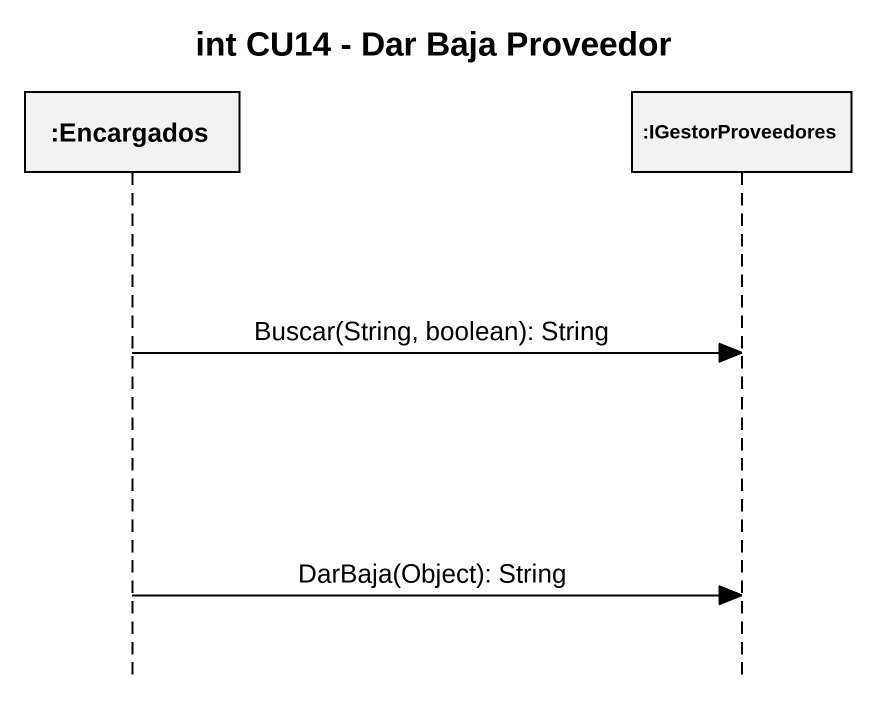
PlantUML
@startuml
title int CU14 - Dar Baja Proveedor
hide footbox
participant ":Encargados" as Encargados
participant ":IGestorProveedores" as IGestorProveedores

Encargados -> IGestorProveedores : Buscar(String, boolean): String
Encargados -> IGestorProveedores : DarBaja(Object): String
@enduml
